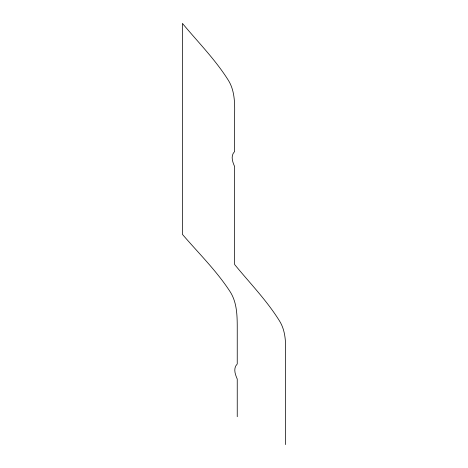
<?xml version="1.0" encoding="UTF-8"?>
<svg xmlns="http://www.w3.org/2000/svg" width="468" height="468" viewBox="0 0 468 468"><rect width="100%" height="100%" fill="white"/><g stroke="black" fill="none" stroke-linecap="round" stroke-linejoin="round"><path stroke-width="0.7" d="M285.533 444.6L285.533 354.182C285.884 342.816 285.696 330.747 279.414 320.791C266.719 300.386 249.795 283.046 234.632 264.514L234.632 166.561C232.514 161.788 230.35 155.821 234.632 151.492L234.632 113.818C234.854 102.258 234.562 89.991 228.109 79.911C215.134 59.383 197.894 42.003 182.432 23.4L182.432 234.374C198.502 253.124 216.368 270.592 229.899 291.359C236.697 301.685 237.2 314.35 237.241 326.301L237.241 363.975C232.988 368.316 235.135 374.265 237.241 379.045L237.241 416.719"/></g></svg>
